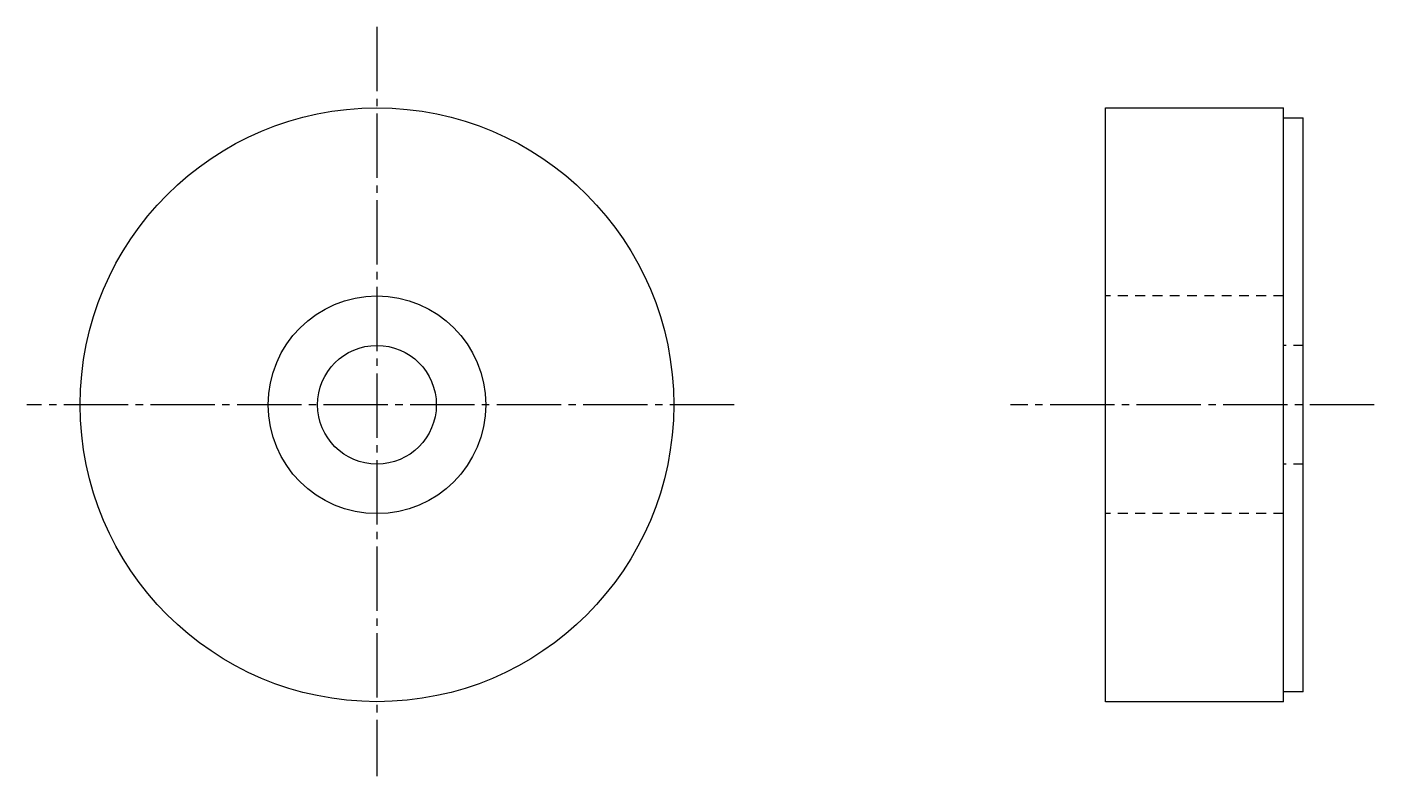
# Model space of a CAD drawing. Extents: x 10 to 147, y 10 to 151.
# Drawn here: x 79.3 to 147.4, y 113.2 to 151.1 of the extents above; entities outside this region: 2.
import ezdxf

# ---------------------------------------------------------------- set-up
doc = ezdxf.new("R2010")
doc.units = 0
doc.header["$LTSCALE"] = 0.25
doc.linetypes.add('CENTER', pattern=[17.5, 13, -1.5, 1.5, -1.5])
doc.linetypes.add('DASHED', pattern=[3.5, 2, -1.5])
doc.layers.get('0').update_dxf_attribs({"linetype": 'CONTINUOUS'})
doc.layers.add('CENTER', color=1, linetype='CENTER')

msp = doc.modelspace()

# ---------------------------------------------------------------- linework, layer by layer
for p, q in [((133.835, 116.987), (133.835, 146.987)), ((133.835, 146.987), (142.835, 146.987)), ((142.835, 116.987), (142.835, 146.987)), ((142.835, 146.487), (143.835, 146.487)), ((143.835, 117.487), (143.835, 146.487)), ((143.835, 119.987), (143.835, 143.987)), ((143.835, 122.487), (143.835, 141.487)), ((143.835, 131.987), (143.836, 131.987)), ((143.835, 125.987), (143.835, 125.987)), ((143.835, 117.487), (142.835, 117.487)), ((142.835, 116.987), (133.835, 116.987))]:
    msp.add_line(p, q)
at = {"color": 3, "linetype": 'DASHED'}
for p, q in [((142.835, 137.487), (133.835, 137.487)), ((143.835, 134.987), (142.835, 134.987)), ((143.835, 128.987), (142.835, 128.987)), ((142.835, 126.487), (133.835, 126.487))]:
    msp.add_line(p, q, dxfattribs=at)
for radius in [15, 5.5, 3]:
    msp.add_circle((97.015, 131.987), radius)
at = {"layer": 'CENTER', "color": 1, "linetype": 'CENTER'}
for p, q in [((97.015, 151.071), (97.015, 113.231)), ((115.068, 131.987), (79.325, 131.987)), ((147.411, 131.987), (129.033, 131.987))]:
    msp.add_line(p, q, dxfattribs=at)

# ---------------------------------------------------------------- texts
for s, p in [('UPWH6-10', (10, 25)), ('UPWH06', (10, 10))]:
    msp.add_text(s, height=4).set_placement(p)

doc.saveas('drawing.dxf')
